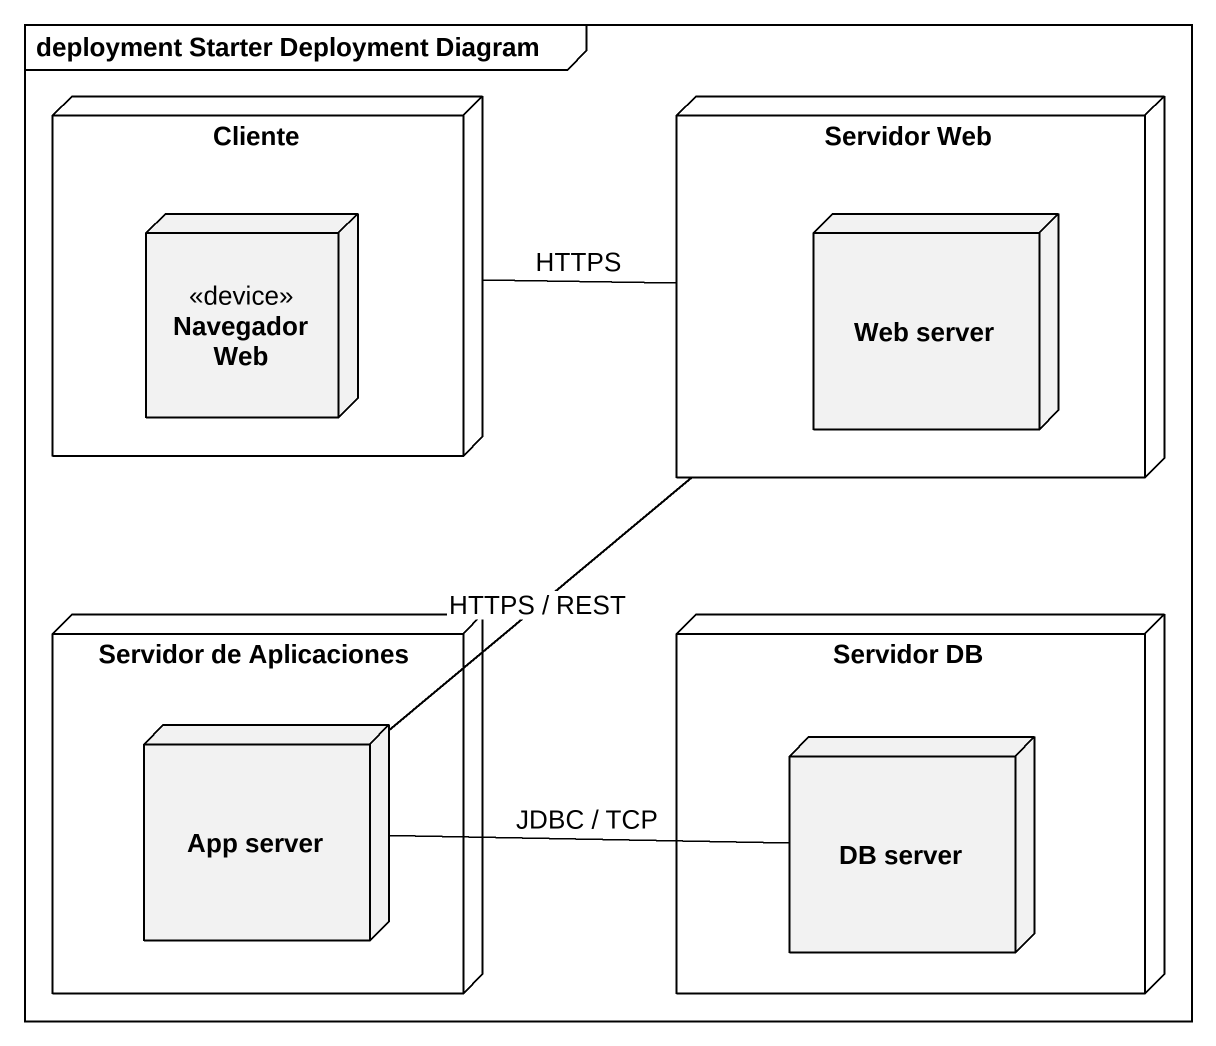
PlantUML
@startuml
mainframe deployment Starter Deployment Diagram
node Cliente {
  node "Navegador Web" as Navegador_Web <<device>>
}
node "Servidor Web" as Servidor_Web {
  node "Web server" as Web_server
}
node "Servidor de Aplicaciones" as Servidor_de_Aplicaciones {
  node "App server" as App_server
}
node "Servidor DB" as Servidor_DB {
  node "DB server" as DB_server
}
Cliente -right- Servidor_Web : HTTPS
Servidor_Web -- App_server : HTTPS / REST
App_server -right- DB_server : JDBC / TCP
@enduml
